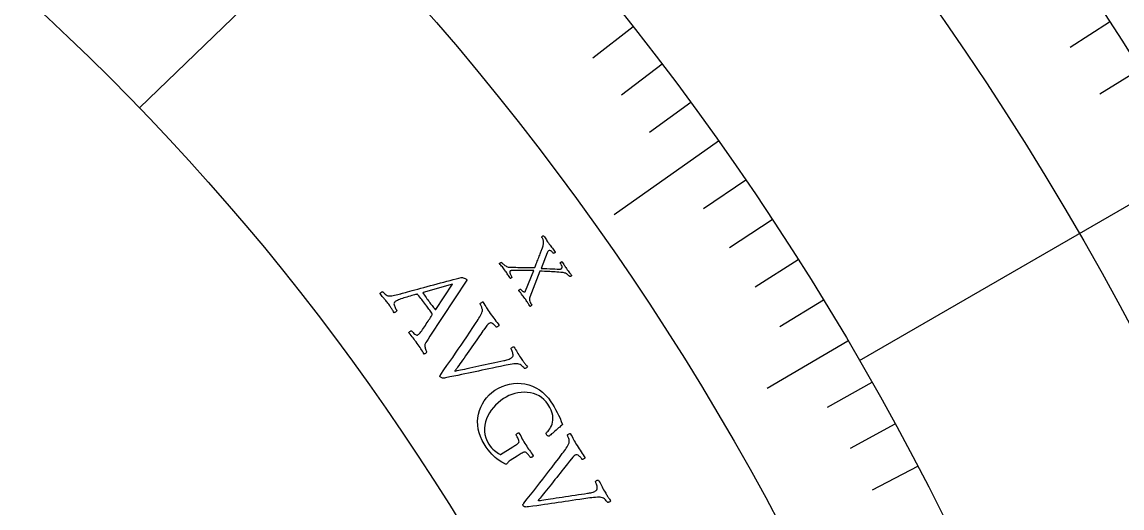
# Model space of a CAD drawing. Header units: millimetres. Extents: x -93 to 93, y -93 to 104.
# Drawn here: x 41.86 to 70.53, y 32.93 to 45.6 of the extents above; entities that cross this region are included whole.
import ezdxf

# ---------------------------------------------------------------- set-up
doc = ezdxf.new("R2010")
doc.units = ezdxf.units.MM
for name, color, linetype in [('ENGRAVE', 7, 'Continuous'), ('ENGRAVE_FINE', 8, 'Continuous'), ('TEXT', 5, 'Continuous')]:
    doc.layers.add(name, color=color, linetype=linetype)

msp = doc.modelspace()

# ---------------------------------------------------------------- linework, layer by layer
at = {"layer": 'ENGRAVE'}
for points in [[(52.9122, 51.0692), (44.9255, 43.3606)], [(60.0166, 42.4944), (57.2989, 40.5701)], [(72.4972, 41.8562), (63.6853, 36.7687)], [(63.388, 37.279), (61.283, 36.0411)]]:
    msp.add_lwpolyline(points, dxfattribs=at)
for radius in [90.65, 90.65, 88.2219, 83.7125, 83.7125, 80.1513, 73.5375, 73.5375, 69.6525, 62.4375, 62.4375]:
    msp.add_circle((0, 0), radius, dxfattribs=at)
at = {"layer": 'ENGRAVE_FINE'}
for points in [[(70.2072, 45.5931), (69.1832, 44.9281)], [(57.7909, 45.4749), (56.7442, 44.6512)], [(58.5492, 44.4944), (57.4887, 43.6885)], [(70.9922, 44.3609), (69.9568, 43.7138)], [(59.2912, 43.5008), (58.2172, 42.7129)], [(60.7253, 41.4753), (59.6253, 40.7241)], [(61.417, 40.444), (60.3045, 39.7115)], [(62.0915, 39.4007), (60.9668, 38.687)], [(62.7485, 38.3456), (61.612, 37.651)], [(64.0096, 36.2013), (62.8502, 35.5455)], [(64.6132, 35.1126), (63.4429, 34.4766)], [(65.1986, 34.0133), (64.0176, 33.3972)]]:
    msp.add_lwpolyline(points, dxfattribs=at)
at = {"layer": 'TEXT'}
for points in [[(55.6026, 39.8103), (55.6245, 39.78), (55.6457, 39.7513), (55.6664, 39.724), (55.6864, 39.6983), (55.706, 39.6734), (55.7253, 39.6486), (55.7443, 39.624), (55.7631, 39.5995), (55.7599, 39.595), (55.7547, 39.5897), (55.7475, 39.5836), (55.7383, 39.5767), (55.7291, 39.5708), (55.7218, 39.5675), (55.7164, 39.567), (55.713, 39.5691), (55.7079, 39.5757), (55.7012, 39.5834), (55.6929, 39.5923), (55.683, 39.6023), (55.672, 39.6123), (55.6604, 39.6213), (55.6484, 39.6293), (55.6357, 39.6362), (55.6231, 39.6408), (55.6109, 39.6419), (55.5991, 39.6394), (55.5878, 39.6333), (55.5787, 39.6248), (55.5698, 39.6126), (55.5614, 39.5969), (55.5532, 39.5774), (55.3947, 39.1729), (55.4706, 39.1706), (55.5445, 39.168), (55.6163, 39.1652), (55.6861, 39.162), (55.7506, 39.1594), (55.807, 39.158), (55.8551, 39.1578), (55.8949, 39.159), (55.9008, 39.1597), (55.9063, 39.1609), (55.9115, 39.1626), (55.9162, 39.1649), (55.9204, 39.1672), (55.9235, 39.1691), (55.9258, 39.1704), (55.9271, 39.1712), (55.9324, 39.1769), (55.9363, 39.1854), (55.9388, 39.1969), (55.9399, 39.2112), (55.9372, 39.2295), (55.9281, 39.2527), (55.9126, 39.2808), (55.8909, 39.3138), (55.8912, 39.3175), (55.8942, 39.3223), (55.8997, 39.3281), (55.9079, 39.3349), (55.917, 39.3415), (55.925, 39.3465), (55.932, 39.3501), (55.938, 39.3521), (55.9535, 39.3265), (55.9681, 39.3024), (55.9818, 39.2798), (55.9947, 39.2586), (56.0076, 39.2379), (56.0215, 39.2163), (56.0364, 39.194), (56.0522, 39.1709), (56.0746, 39.1394), (56.0955, 39.1108), (56.1151, 39.085), (56.1332, 39.0621), (56.1499, 39.0416), (56.1649, 39.0229), (56.1784, 39.006), (56.1903, 38.9909), (56.1873, 38.9865), (56.1829, 38.9815), (56.1768, 38.976), (56.1693, 38.9699), (56.1612, 38.9645), (56.1533, 38.961), (56.1456, 38.9595), (56.1382, 38.9599), (56.1346, 38.9644), (56.1288, 38.9711), (56.1207, 38.9799), (56.1103, 38.9908), (56.0979, 39.0026), (56.0838, 39.0142), (56.068, 39.0256), (56.0504, 39.0367), (56.0313, 39.0467), (56.0108, 39.0546), (55.9892, 39.0605), (55.9662, 39.0644), (55.9072, 39.0694), (55.8524, 39.0741), (55.8015, 39.0785), (55.7546, 39.0826), (55.7097, 39.0863), (55.6649, 39.0895), (55.6201, 39.0922), (55.5753, 39.0944), (55.5284, 39.0963), (55.4775, 39.0982), (55.4224, 39.1), (55.3631, 39.1018), (55.1013, 38.4277), (55.094, 38.4025), (55.0916, 38.3759), (55.0939, 38.3479), (55.101, 38.3185), (55.1111, 38.2896), (55.1223, 38.2631), (55.1347, 38.239), (55.1484, 38.2173), (55.1457, 38.2122), (55.141, 38.2068), (55.1343, 38.2011), (55.1256, 38.1952), (55.1168, 38.1898), (55.1098, 38.1858), (55.1047, 38.1833), (55.1015, 38.1823), (55.0866, 38.2073), (55.0727, 38.2306), (55.06, 38.252), (55.0483, 38.2717), (55.0363, 38.2914), (55.0226, 38.3127), (55.0073, 38.3357), (54.9903, 38.3604), (54.9666, 38.3941), (54.944, 38.4253), (54.9227, 38.4541), (54.9027, 38.4803), (54.8824, 38.5064), (54.8604, 38.5347), (54.8367, 38.5651), (54.8113, 38.5976), (54.8135, 38.6036), (54.818, 38.6099), (54.8248, 38.6166), (54.8339, 38.6237), (54.8431, 38.6295), (54.8504, 38.6328), (54.8558, 38.6334), (54.8591, 38.6313), (54.8636, 38.6256), (54.8698, 38.6188), (54.8778, 38.6109), (54.8876, 38.6018), (54.8985, 38.5925), (54.9099, 38.5841), (54.9218, 38.5765), (54.9343, 38.5698), (54.9464, 38.5649), (54.9572, 38.563), (54.9668, 38.564), (54.9751, 38.568), (54.9769, 38.5694), (54.9788, 38.5715), (54.9807, 38.574), (54.9828, 38.5771), (54.9847, 38.5804), (54.9862, 38.5836), (54.9873, 38.5867), (54.988, 38.5897), (55.2012, 39.1208), (55.1622, 39.122), (55.1213, 39.1229), (55.0785, 39.1236), (55.0338, 39.1239), (54.9884, 39.1241), (54.9436, 39.1242), (54.8993, 39.1242), (54.8556, 39.124), (54.8135, 39.1236), (54.7742, 39.1229), (54.7377, 39.122), (54.7039, 39.1207), (54.6741, 39.1194), (54.6493, 39.1181), (54.6296, 39.117), (54.6149, 39.1159), (54.6123, 39.1155), (54.6091, 39.115), (54.6054, 39.1144), (54.6011, 39.1137), (54.5965, 39.1126), (54.592, 39.111), (54.5877, 39.1089), (54.5834, 39.1061), (54.5772, 39.099), (54.5739, 39.0884), (54.5735, 39.0745), (54.5759, 39.0573), (54.5824, 39.0364), (54.5942, 39.0116), (54.6111, 38.9828), (54.6333, 38.9501), (54.6307, 38.9449), (54.6263, 38.9391), (54.6201, 38.9328), (54.612, 38.926), (54.6037, 38.9198), (54.5969, 38.9156), (54.5917, 38.9132), (54.588, 38.9128), (54.5733, 38.9369), (54.5584, 38.9611), (54.5431, 38.9855), (54.5276, 39.01), (54.5119, 39.0343), (54.496, 39.0582), (54.4799, 39.0816), (54.4636, 39.1046), (54.4413, 39.1354), (54.4203, 39.1636), (54.4006, 39.1893), (54.3822, 39.2124), (54.3644, 39.2344), (54.3461, 39.2567), (54.3274, 39.2794), (54.3082, 39.3024), (54.3121, 39.3072), (54.3176, 39.3121), (54.3249, 39.3171), (54.3338, 39.3222), (54.3427, 39.3267), (54.3497, 39.3301), (54.3548, 39.3323), (54.358, 39.3333), (54.3621, 39.3284), (54.3694, 39.3207), (54.38, 39.3099), (54.3938, 39.2963), (54.4101, 39.2813), (54.4281, 39.2666), (54.4479, 39.2522), (54.4693, 39.238), (54.4917, 39.2256), (54.514, 39.2166), (54.5363, 39.211), (54.5586, 39.2087), (54.6204, 39.2068), (54.6795, 39.2051), (54.7358, 39.2036), (54.7893, 39.2023), (54.8416, 39.2013), (54.8938, 39.2003), (54.9461, 39.1995), (54.9984, 39.1989), (55.0519, 39.1982), (55.1076, 39.1973), (55.1655, 39.1961), (55.2257, 39.1947), (55.2347, 39.2163), (55.2446, 39.2406), (55.2553, 39.2676), (55.2668, 39.2973), (55.2789, 39.3286), (55.2913, 39.3605), (55.3042, 39.3931), (55.3173, 39.4262), (55.3304, 39.4591), (55.343, 39.491), (55.3549, 39.5219), (55.3663, 39.5517), (55.377, 39.5797), (55.3866, 39.6051), (55.3953, 39.6278), (55.4029, 39.6478), (55.4091, 39.6642), (55.4136, 39.6759), (55.4163, 39.683), (55.4172, 39.6853), (55.4283, 39.7138), (55.4374, 39.7404), (55.4444, 39.765), (55.4492, 39.7876), (55.4523, 39.8095), (55.4538, 39.8322), (55.4539, 39.8556), (55.4525, 39.8797), (55.4505, 39.8958), (55.447, 39.9119), (55.442, 39.9281), (55.4355, 39.9444), (55.4284, 39.9596), (55.4218, 39.9727), (55.4156, 39.9837), (55.4098, 39.9925), (55.4089, 39.9964), (55.4112, 40.0013), (55.4166, 40.0072), (55.4252, 40.014), (55.4348, 40.0203), (55.4434, 40.0245), (55.4509, 40.0266), (55.4573, 40.0267), (55.4779, 39.9962), (55.4967, 39.968), (55.5138, 39.9419), (55.5292, 39.9179), (55.5446, 39.8941), (55.562, 39.8682), (55.5813, 39.8402), (55.6026, 39.8103)], [(51.7386, 38.516), (51.7435, 38.5174), (51.7584, 38.5215), (51.7832, 38.5284), (51.8179, 38.538), (51.8611, 38.55), (51.9113, 38.564), (51.9685, 38.58), (52.0328, 38.598), (52.1026, 38.6174), (52.1765, 38.6376), (52.2545, 38.6585), (52.3366, 38.6801), (52.4212, 38.7023), (52.5069, 38.7249), (52.5938, 38.748), (52.6817, 38.7716), (52.7693, 38.7951), (52.8552, 38.8179), (52.9394, 38.8401), (53.0218, 38.8617), (53.1009, 38.8822), (53.1752, 38.9014), (53.2447, 38.9192), (53.3093, 38.9356), (53.3246, 38.9365), (53.3428, 38.9348), (53.3639, 38.9305), (53.3879, 38.9236), (53.4109, 38.9153), (53.4293, 38.9067), (53.4429, 38.898), (53.4519, 38.889), (53.4535, 38.8866), (53.4546, 38.8845), (53.4552, 38.8829), (53.4553, 38.8816), (53.4552, 38.8802), (53.4554, 38.8782), (53.4557, 38.8756), (53.4562, 38.8723), (52.4966, 37.406), (52.4487, 37.3343), (52.413, 37.2804), (52.3896, 37.2444), (52.3785, 37.2262), (52.3705, 37.2088), (52.3656, 37.1889), (52.3638, 37.1668), (52.3651, 37.1423), (52.3686, 37.1172), (52.3736, 37.093), (52.38, 37.07), (52.3878, 37.0479), (52.3957, 37.0284), (52.4024, 37.013), (52.4078, 37.0017), (52.412, 36.9946), (52.4078, 36.9851), (52.4006, 36.9761), (52.3906, 36.9673), (52.3777, 36.959), (52.3647, 36.9517), (52.3545, 36.9464), (52.3469, 36.9429), (52.3421, 36.9414), (52.3193, 36.979), (52.2977, 37.0146), (52.2772, 37.0481), (52.2578, 37.0796), (52.2378, 37.1113), (52.2153, 37.1455), (52.1902, 37.1822), (52.1626, 37.2214), (52.133, 37.2624), (52.1055, 37.2994), (52.0801, 37.3324), (52.0567, 37.3614), (52.0331, 37.3901), (52.0066, 37.4224), (51.9774, 37.4581), (51.9454, 37.4973), (51.9483, 37.506), (51.9541, 37.5146), (51.9629, 37.5233), (51.9746, 37.5318), (51.9872, 37.5391), (51.9986, 37.5439), (52.009, 37.5463), (52.0183, 37.5462), (52.0282, 37.5336), (52.0414, 37.5188), (52.0581, 37.5015), (52.0781, 37.4819), (52.0988, 37.4633), (52.1176, 37.4491), (52.1345, 37.4392), (52.1495, 37.4337), (52.1587, 37.4336), (52.1689, 37.4361), (52.1801, 37.4413), (52.1924, 37.4491), (52.2051, 37.4598), (52.2203, 37.4754), (52.238, 37.4959), (52.2582, 37.5213), (52.2801, 37.5504), (52.303, 37.5818), (52.3268, 37.6156), (52.3515, 37.6518), (52.3765, 37.689), (52.401, 37.7259), (52.425, 37.7624), (52.4484, 37.7987), (52.4707, 37.8332), (52.4908, 37.8645), (52.5089, 37.8926), (52.5249, 37.9176), (52.538, 37.9381), (52.5474, 37.9527), (52.553, 37.9615), (52.5549, 37.9644), (52.555, 37.965), (52.5552, 37.9666), (52.5557, 37.9694), (52.5563, 37.9732), (52.5566, 37.9773), (52.5564, 37.981), (52.5555, 37.9843), (52.554, 37.987), (52.5405, 38.0081), (52.525, 38.0311), (52.5077, 38.0561), (52.4883, 38.0831), (52.4684, 38.1105), (52.4491, 38.1371), (52.4305, 38.1626), (52.4126, 38.1873), (52.4079, 38.1936), (52.4033, 38.2), (52.3987, 38.2063), (52.3941, 38.2126), (52.3895, 38.2188), (52.3853, 38.2247), (52.3812, 38.2303), (52.3774, 38.2355), (52.3505, 38.2721), (52.3256, 38.3057), (52.3026, 38.3363), (52.2815, 38.3639), (52.2597, 38.3917), (52.2346, 38.423), (52.2063, 38.4578), (52.1746, 38.4959), (52.1733, 38.4972), (52.1713, 38.4984), (52.1686, 38.4996), (52.1652, 38.5007), (52.1619, 38.5017), (52.1596, 38.5024), (52.1582, 38.5028), (52.1577, 38.503), (52.1537, 38.5018), (52.1416, 38.4984), (52.1215, 38.4927), (52.0933, 38.4847), (52.0596, 38.4751), (52.0228, 38.4648), (51.983, 38.4536), (51.9401, 38.4416), (51.8965, 38.4292), (51.8547, 38.4168), (51.8145, 38.4044), (51.776, 38.392), (51.7382, 38.3799), (51.7044, 38.3676), (51.6747, 38.3551), (51.649, 38.3424), (51.6266, 38.3301), (51.6071, 38.3186), (51.5904, 38.308), (51.5764, 38.2982), (51.5651, 38.2861), (51.5587, 38.2701), (51.5574, 38.2504), (51.5611, 38.2268), (51.5681, 38.2018), (51.5767, 38.1775), (51.587, 38.1539), (51.5989, 38.131), (51.6105, 38.1107), (51.6198, 38.0948), (51.6269, 38.0832), (51.6317, 38.076), (51.6296, 38.0708), (51.6245, 38.064), (51.6166, 38.0555), (51.6057, 38.0453), (51.5939, 38.0354), (51.5832, 38.0277), (51.5735, 38.0222), (51.5648, 38.019), (51.5492, 38.0428), (51.5348, 38.0649), (51.5217, 38.0852), (51.5099, 38.1038), (51.4987, 38.1216), (51.4875, 38.1394), (51.4763, 38.1572), (51.465, 38.1749), (51.4527, 38.1939), (51.438, 38.2153), (51.421, 38.2391), (51.4018, 38.2653), (51.382, 38.2915), (51.3636, 38.3152), (51.3464, 38.3366), (51.3306, 38.3555), (51.3154, 38.3732), (51.3002, 38.3909), (51.285, 38.4086), (51.2698, 38.4263), (51.2536, 38.4453), (51.2356, 38.4667), (51.2157, 38.4905), (51.1939, 38.5169), (51.1961, 38.522), (51.2014, 38.5284), (51.2099, 38.5362), (51.2215, 38.5454), (51.234, 38.5543), (51.2453, 38.5614), (51.2553, 38.5665), (51.264, 38.5696), (51.2746, 38.5571), (51.2895, 38.5416), (51.3087, 38.5234), (51.3322, 38.5023), (51.3571, 38.4827), (51.3803, 38.4689), (51.4019, 38.4608), (51.4218, 38.4586), (51.4597, 38.4589), (51.4981, 38.4617), (51.5369, 38.467), (51.576, 38.4746), (51.6156, 38.4839), (51.6559, 38.4939), (51.6969, 38.5046), (51.7386, 38.516)], [(53.0872, 38.7616), (52.3193, 38.5479), (52.319, 38.5475), (52.3182, 38.5466), (52.3169, 38.545), (52.3151, 38.5429), (52.3135, 38.5405), (52.3125, 38.5385), (52.3123, 38.5368), (52.3129, 38.5353), (52.3303, 38.5092), (52.3496, 38.4808), (52.3709, 38.4501), (52.3939, 38.4171), (52.4168, 38.3848), (52.4374, 38.3558), (52.4557, 38.3303), (52.4717, 38.3082), (52.4927, 38.2798), (52.5129, 38.2531), (52.5324, 38.2279), (52.5512, 38.2045), (52.5699, 38.1813), (52.5895, 38.157), (52.6099, 38.1315), (52.6311, 38.105), (52.6332, 38.1029), (52.6357, 38.102), (52.6387, 38.102), (52.6421, 38.1032), (52.6452, 38.1046), (52.6475, 38.1057), (52.6489, 38.1063), (52.6493, 38.1065)], [(54.0688, 37.9994), (54.0982, 37.9579), (54.1277, 37.9175), (54.1571, 37.878), (54.1865, 37.8394), (54.2158, 37.8015), (54.2446, 37.7637), (54.273, 37.7262), (54.3009, 37.6888), (54.2961, 37.6822), (54.2883, 37.6747), (54.2775, 37.6664), (54.2638, 37.6572), (54.2499, 37.6492), (54.2389, 37.6443), (54.2306, 37.6426), (54.2252, 37.6441), (54.22, 37.6508), (54.2115, 37.6604), (54.1999, 37.6728), (54.185, 37.6882), (54.1681, 37.7043), (54.1502, 37.719), (54.1314, 37.7323), (54.1116, 37.7442), (54.0917, 37.7525), (54.0723, 37.7548), (54.0534, 37.7511), (54.0352, 37.7415), (54.0112, 37.7204), (53.9805, 37.6858), (53.9429, 37.6377), (53.8985, 37.5761), (53.8758, 37.5435), (53.8496, 37.5058), (53.8201, 37.463), (53.7871, 37.4153), (53.7515, 37.3638), (53.714, 37.3099), (53.6746, 37.2535), (53.6333, 37.1946), (53.5911, 37.1345), (53.549, 37.0742), (53.507, 37.0139), (53.465, 36.9534), (53.4238, 36.8941), (53.3842, 36.8374), (53.3462, 36.7832), (53.3097, 36.7316), (53.2756, 36.6836), (53.2447, 36.6402), (53.217, 36.6015), (53.1926, 36.5674), (53.1724, 36.5392), (53.1575, 36.5182), (53.1479, 36.5043), (53.1436, 36.4977), (53.1551, 36.4997), (53.1759, 36.5038), (53.206, 36.51), (53.2454, 36.5182), (53.2923, 36.5282), (53.3451, 36.5396), (53.4039, 36.5524), (53.4685, 36.5666), (53.5379, 36.5819), (53.6109, 36.5978), (53.6874, 36.6144), (53.7675, 36.6316), (53.8496, 36.6493), (53.9324, 36.6671), (54.0158, 36.6849), (54.0998, 36.7028), (54.1829, 36.7205), (54.2635, 36.7377), (54.3417, 36.7542), (54.4174, 36.7702), (54.4458, 36.7765), (54.4744, 36.7838), (54.5032, 36.7922), (54.5323, 36.8017), (54.5599, 36.8119), (54.5844, 36.8224), (54.6059, 36.8333), (54.6243, 36.8445), (54.6423, 36.8599), (54.6546, 36.878), (54.6614, 36.8988), (54.6625, 36.9224), (54.6598, 36.947), (54.6549, 36.9713), (54.6481, 36.9951), (54.6391, 37.0185), (54.6296, 37.0397), (54.6214, 37.0572), (54.6142, 37.0708), (54.6083, 37.0806), (54.6092, 37.0881), (54.6142, 37.0963), (54.6231, 37.1053), (54.6361, 37.115), (54.6502, 37.1236), (54.6628, 37.1293), (54.6739, 37.132), (54.6834, 37.1317), (54.706, 37.0955), (54.7277, 37.0601), (54.7485, 37.0256), (54.7685, 36.992), (54.7887, 36.9585), (54.8099, 36.9244), (54.8323, 36.8895), (54.8559, 36.854), (54.8754, 36.825), (54.893, 36.7993), (54.9086, 36.7769), (54.9223, 36.7578), (54.935, 36.7404), (54.9477, 36.7232), (54.9605, 36.7064), (54.9733, 36.6898), (54.9869, 36.6724), (55.0017, 36.6529), (55.0179, 36.6315), (55.0354, 36.608), (55.0303, 36.6015), (55.022, 36.5943), (55.0103, 36.5863), (54.9954, 36.5776), (54.9807, 36.57), (54.9697, 36.5653), (54.9624, 36.5635), (54.9588, 36.5647), (54.951, 36.5748), (54.938, 36.5889), (54.9201, 36.607), (54.897, 36.6292), (54.8707, 36.651), (54.8431, 36.6677), (54.814, 36.6794), (54.7836, 36.6861), (54.7587, 36.688), (54.7258, 36.6873), (54.6851, 36.6838), (54.6365, 36.6777), (54.5847, 36.67), (54.5346, 36.6616), (54.486, 36.6525), (54.439, 36.6429), (54.3303, 36.6203), (54.2262, 36.5985), (54.1267, 36.5775), (54.0318, 36.5574), (53.94, 36.5379), (53.8498, 36.5189), (53.7611, 36.5004), (53.6739, 36.4823), (53.5867, 36.4642), (53.498, 36.4457), (53.4076, 36.4267), (53.3157, 36.4071), (53.2204, 36.387), (53.1199, 36.366), (53.0143, 36.3442), (52.9035, 36.3215), (52.8737, 36.3164), (52.8474, 36.3145), (52.8247, 36.3158), (52.8056, 36.3202), (52.7892, 36.327), (52.7751, 36.3355), (52.763, 36.3457), (52.7532, 36.3576), (52.7517, 36.362), (52.7525, 36.3675), (52.7557, 36.3742), (52.7611, 36.3819), (52.7672, 36.3899), (52.7721, 36.3971), (52.7759, 36.4034), (52.7786, 36.4091), (52.8602, 36.5267), (52.939, 36.6405), (53.0149, 36.7505), (53.088, 36.8565), (53.16, 36.9611), (53.2324, 37.0667), (53.3052, 37.1733), (53.3785, 37.281), (53.4537, 37.3922), (53.5322, 37.5095), (53.6139, 37.633), (53.6989, 37.7628), (53.7251, 37.8025), (53.7495, 37.8406), (53.772, 37.8773), (53.7927, 37.9125), (53.8116, 37.9469), (53.8286, 37.9813), (53.8437, 38.0155), (53.857, 38.0497), (53.8612, 38.0644), (53.8626, 38.0811), (53.8612, 38.0997), (53.857, 38.1202), (53.851, 38.1413), (53.8441, 38.1615), (53.8364, 38.1809), (53.8278, 38.1994), (53.8192, 38.2162), (53.8115, 38.2305), (53.8046, 38.2422), (53.7986, 38.2513), (53.8, 38.2539), (53.8058, 38.2594), (53.8163, 38.2675), (53.8312, 38.2784), (53.8466, 38.2891), (53.8582, 38.2966), (53.866, 38.3009), (53.8701, 38.3021), (53.8989, 38.2586), (53.9249, 38.2188), (53.9481, 38.1825), (53.9684, 38.15), (53.9888, 38.1175), (54.0124, 38.0815), (54.039, 38.0422), (54.0688, 37.9994)], [(54.6256, 34.5044), (54.6296, 34.5069), (54.6336, 34.5095), (54.6376, 34.512), (54.6415, 34.5145), (54.6455, 34.517), (54.6495, 34.5195), (54.6535, 34.522), (54.6574, 34.5245), (54.682, 34.5401), (54.7052, 34.5552), (54.7272, 34.5696), (54.748, 34.5836), (54.7669, 34.597), (54.7835, 34.6102), (54.7978, 34.623), (54.8097, 34.6355), (54.8149, 34.6439), (54.8165, 34.6561), (54.8145, 34.6724), (54.8088, 34.6926), (54.8008, 34.7147), (54.7919, 34.7368), (54.7821, 34.7588), (54.7715, 34.7806), (54.7612, 34.8007), (54.7524, 34.8174), (54.745, 34.8305), (54.7392, 34.8402), (54.7432, 34.8478), (54.7497, 34.8558), (54.7588, 34.8642), (54.7703, 34.873), (54.7826, 34.8807), (54.7938, 34.8857), (54.804, 34.8879), (54.8132, 34.8873), (54.8369, 34.8468), (54.8597, 34.8068), (54.8818, 34.7672), (54.9031, 34.7281), (54.9243, 34.6894), (54.9462, 34.6511), (54.9687, 34.6132), (54.9918, 34.5756), (55.0161, 34.5378), (55.0402, 34.5015), (55.0643, 34.4668), (55.0883, 34.4336), (55.1125, 34.4004), (55.1373, 34.3654), (55.1627, 34.3287), (55.1887, 34.2903), (55.1852, 34.2818), (55.1788, 34.2735), (55.1695, 34.2655), (55.1572, 34.2578), (55.1442, 34.2512), (55.1327, 34.2468), (55.1227, 34.2443), (55.1141, 34.244), (55.108, 34.2534), (55.0994, 34.2654), (55.0885, 34.2802), (55.0753, 34.2976), (55.0607, 34.3158), (55.0458, 34.333), (55.0308, 34.349), (55.0154, 34.364), (55.0007, 34.3763), (54.9874, 34.3845), (54.9755, 34.3884), (54.9652, 34.3882), (54.9451, 34.3822), (54.9235, 34.3736), (54.9002, 34.3624), (54.8754, 34.3486), (54.8493, 34.3331), (54.8223, 34.3168), (54.7944, 34.2997), (54.7656, 34.2818), (54.5824, 34.1671), (54.563, 34.1538), (54.5473, 34.1405), (54.5353, 34.1272), (54.5269, 34.114), (54.5199, 34.1016), (54.5119, 34.0908), (54.5028, 34.0817), (54.4927, 34.0742), (54.4872, 34.0715), (54.4815, 34.07), (54.4755, 34.0696), (54.4691, 34.0705), (54.461, 34.0732), (54.4494, 34.0784), (54.4345, 34.086), (54.4162, 34.0961), (54.3834, 34.1156), (54.3489, 34.137), (54.3127, 34.1603), (54.2749, 34.1855), (54.2354, 34.2143), (54.1944, 34.2485), (54.1517, 34.2882), (54.1074, 34.3332), (54.0611, 34.3855), (54.0126, 34.4472), (53.9617, 34.5181), (53.9084, 34.5984), (53.8534, 34.6931), (53.8092, 34.7893), (53.7757, 34.8869), (53.753, 34.9861), (53.7404, 35.0854), (53.7373, 35.1834), (53.7439, 35.2802), (53.76, 35.3758), (53.7852, 35.4689), (53.8188, 35.5585), (53.8608, 35.6444), (53.9113, 35.7267), (53.9698, 35.8041), (54.0357, 35.8756), (54.1092, 35.941), (54.1903, 36.0004), (54.2816, 36.0553), (54.3755, 36.1002), (54.472, 36.1352), (54.5712, 36.1602), (54.6716, 36.1754), (54.7719, 36.1811), (54.8722, 36.1773), (54.9723, 36.1639), (55.0708, 36.1407), (55.1662, 36.1075), (55.2585, 36.0641), (55.3477, 36.0107), (55.4322, 35.9474), (55.5103, 35.8743), (55.5822, 35.7917), (55.6477, 35.6994), (55.689, 35.6335), (55.7298, 35.5652), (55.7703, 35.4944), (55.8103, 35.4213), (55.8488, 35.3458), (55.8849, 35.2681), (55.9186, 35.1883), (55.9499, 35.1062), (55.9468, 35.1034), (55.9377, 35.0953), (55.9226, 35.0816), (55.9014, 35.0625), (55.8761, 35.0399), (55.8485, 35.0157), (55.8187, 34.9898), (55.7867, 34.9624), (55.7544, 34.9347), (55.7236, 34.9082), (55.6943, 34.883), (55.6666, 34.8589), (55.6424, 34.838), (55.6236, 34.8221), (55.6102, 34.8113), (55.6022, 34.8055), (55.5969, 34.8021), (55.5899, 34.8015), (55.5812, 34.8036), (55.5708, 34.8083), (55.5602, 34.815), (55.5506, 34.8228), (55.5422, 34.8319), (55.5349, 34.842), (55.5297, 34.8514), (55.5259, 34.8608), (55.5235, 34.8701), (55.5226, 34.8793), (55.5369, 34.8933), (55.554, 34.9117), (55.5739, 34.9345), (55.5967, 34.9616), (55.6199, 34.9931), (55.6412, 35.0291), (55.6606, 35.0696), (55.6781, 35.1145), (55.6915, 35.1639), (55.6987, 35.2176), (55.6996, 35.2757), (55.6942, 35.3382), (55.6802, 35.405), (55.6551, 35.4762), (55.619, 35.5519), (55.5719, 35.6318), (55.5223, 35.7002), (55.4667, 35.76), (55.4051, 35.8111), (55.3377, 35.8536), (55.2658, 35.8877), (55.191, 35.914), (55.1134, 35.9323), (55.033, 35.9427), (54.9513, 35.9457), (54.8699, 35.9416), (54.7889, 35.9305), (54.7083, 35.9124), (54.6295, 35.8881), (54.5542, 35.8581), (54.4823, 35.8226), (54.4138, 35.7814), (54.3412, 35.7301), (54.2726, 35.674), (54.208, 35.6133), (54.1474, 35.548), (54.0921, 35.4789), (54.0437, 35.4069), (54.002, 35.3319), (53.9672, 35.2541), (53.9403, 35.1741), (53.9227, 35.0928), (53.9143, 35.0102), (53.9151, 34.9263), (53.9264, 34.8418), (53.9499, 34.7576), (53.9854, 34.6736), (54.033, 34.5897), (54.0657, 34.5425), (54.1, 34.5002), (54.136, 34.4628), (54.1737, 34.4305), (54.2114, 34.4018), (54.2478, 34.3757), (54.2828, 34.3522), (54.3163, 34.3312), (54.3229, 34.3271), (54.3291, 34.3249), (54.3348, 34.3245), (54.3401, 34.3259), (54.3453, 34.3284), (54.351, 34.3314), (54.357, 34.3348), (54.3634, 34.3388)], [(56.3285, 34.5612), (56.3554, 34.518), (56.3822, 34.4758), (56.4092, 34.4346), (56.4361, 34.3943), (56.4629, 34.3546), (56.4893, 34.3151), (56.5153, 34.2759), (56.5409, 34.2369), (56.5357, 34.2305), (56.5275, 34.2236), (56.5162, 34.2159), (56.5019, 34.2076), (56.4876, 34.2004), (56.4762, 34.1963), (56.4679, 34.1951), (56.4626, 34.1969), (56.4578, 34.2039), (56.4499, 34.214), (56.4391, 34.2272), (56.4252, 34.2434), (56.4093, 34.2606), (56.3924, 34.2763), (56.3744, 34.2908), (56.3554, 34.3039), (56.336, 34.3134), (56.3168, 34.3169), (56.2978, 34.3144), (56.279, 34.306), (56.2538, 34.2864), (56.2209, 34.2538), (56.1804, 34.2081), (56.1322, 34.1494), (56.1075, 34.1182), (56.0791, 34.0822), (56.047, 34.0414), (56.0111, 33.9958), (55.9723, 33.9467), (55.9315, 33.8952), (55.8887, 33.8413), (55.8438, 33.7852), (55.798, 33.7278), (55.7522, 33.6703), (55.7065, 33.6126), (55.6608, 33.5548), (55.6161, 33.4982), (55.573, 33.4441), (55.5317, 33.3924), (55.492, 33.3432), (55.455, 33.2974), (55.4215, 33.256), (55.3915, 33.2191), (55.365, 33.1865), (55.3431, 33.1596), (55.3269, 33.1396), (55.3164, 33.1264), (55.3117, 33.12), (55.3234, 33.1213), (55.3444, 33.1241), (55.3748, 33.1284), (55.4146, 33.1342), (55.462, 33.1413), (55.5155, 33.1494), (55.5749, 33.1585), (55.6403, 33.1686), (55.7105, 33.1795), (55.7843, 33.1909), (55.8617, 33.2027), (55.9427, 33.2149), (56.0258, 33.2274), (56.1095, 33.24), (56.1939, 33.2526), (56.2788, 33.2653), (56.3629, 33.2778), (56.4444, 33.2899), (56.5235, 33.3015), (56.6, 33.3128), (56.6287, 33.3172), (56.6578, 33.3228), (56.687, 33.3294), (56.7166, 33.337), (56.7448, 33.3455), (56.7699, 33.3545), (56.792, 33.364), (56.8111, 33.3741), (56.83, 33.3883), (56.8435, 33.4056), (56.8515, 33.4259), (56.8541, 33.4494), (56.8529, 33.4742), (56.8496, 33.4987), (56.8442, 33.5229), (56.8367, 33.5467), (56.8286, 33.5685), (56.8214, 33.5865), (56.8152, 33.6005), (56.8098, 33.6107), (56.8113, 33.6181), (56.8167, 33.626), (56.8262, 33.6344), (56.8397, 33.6433), (56.8544, 33.651), (56.8673, 33.6559), (56.8785, 33.6579), (56.888, 33.657), (56.9083, 33.6194), (56.9277, 33.5828), (56.9464, 33.5471), (56.9643, 33.5123), (56.9823, 33.4776), (57.0014, 33.4422), (57.0216, 33.406), (57.0429, 33.3691), (57.0606, 33.339), (57.0765, 33.3122), (57.0907, 33.2889), (57.1031, 33.2689), (57.1147, 33.2508), (57.1264, 33.2329), (57.1381, 33.2153), (57.1499, 33.1979), (57.1623, 33.1797), (57.1759, 33.1593), (57.1907, 33.1369), (57.2067, 33.1124), (57.2012, 33.1062), (57.1924, 33.0995), (57.1803, 33.0923), (57.1649, 33.0845), (57.1498, 33.0779), (57.1385, 33.0739), (57.1311, 33.0726), (57.1276, 33.074), (57.1204, 33.0845), (57.1084, 33.0994), (57.0915, 33.1186), (57.0699, 33.1422), (57.045, 33.1656), (57.0185, 33.184), (56.9902, 33.1975), (56.9603, 33.206), (56.9355, 33.2095), (56.9027, 33.2108), (56.8618, 33.2099), (56.8129, 33.2068), (56.7608, 33.2023), (56.7102, 33.1971), (56.6612, 33.1911), (56.6137, 33.1843), (56.5038, 33.1685), (56.3985, 33.1533), (56.2979, 33.1385), (56.2019, 33.1244), (56.1091, 33.1106), (56.0178, 33.0973), (55.9282, 33.0843), (55.84, 33.0717), (55.7519, 33.0591), (55.6622, 33.0461), (55.5708, 33.0327), (55.4778, 33.019), (55.3815, 33.0048), (55.2799, 32.9901), (55.1731, 32.9749), (55.0611, 32.9591), (55.0311, 32.9559), (55.0047, 32.9557), (54.9821, 32.9583), (54.9633, 32.9639), (54.9474, 32.9717), (54.9338, 32.9811), (54.9224, 32.992), (54.9133, 33.0045), (54.9121, 33.009), (54.9133, 33.0144), (54.9168, 33.0209), (54.9228, 33.0283), (54.9293, 33.0359), (54.9347, 33.0427), (54.9389, 33.0489), (54.9419, 33.0543), (55.0307, 33.1667), (55.1164, 33.2753), (55.199, 33.3803), (55.2786, 33.4816), (55.3569, 33.5816), (55.4357, 33.6825), (55.5151, 33.7843), (55.5949, 33.8872), (55.6769, 33.9935), (55.7625, 34.1057), (55.8518, 34.2239), (55.9447, 34.3481), (55.9733, 34.3861), (56, 34.4227), (56.0248, 34.4579), (56.0476, 34.4918), (56.0686, 34.5249), (56.0877, 34.5581), (56.1049, 34.5914), (56.1203, 34.6246), (56.1254, 34.6391), (56.1279, 34.6556), (56.1276, 34.6743), (56.1247, 34.695), (56.12, 34.7164), (56.1144, 34.737), (56.1079, 34.7568), (56.1005, 34.7759), (56.0929, 34.7932), (56.0861, 34.8079), (56.08, 34.82), (56.0746, 34.8295), (56.0761, 34.832), (56.0823, 34.8371), (56.0932, 34.8446), (56.1088, 34.8545), (56.1248, 34.8642), (56.1369, 34.871), (56.145, 34.8748), (56.1491, 34.8757), (56.1752, 34.8306), (56.1986, 34.7892), (56.2195, 34.7516), (56.2377, 34.7178), (56.2561, 34.6841), (56.2774, 34.6468), (56.3015, 34.6058), (56.3285, 34.5612)]]:
    msp.add_lwpolyline(points, close=True, dxfattribs=at)

doc.saveas('drawing.dxf')
